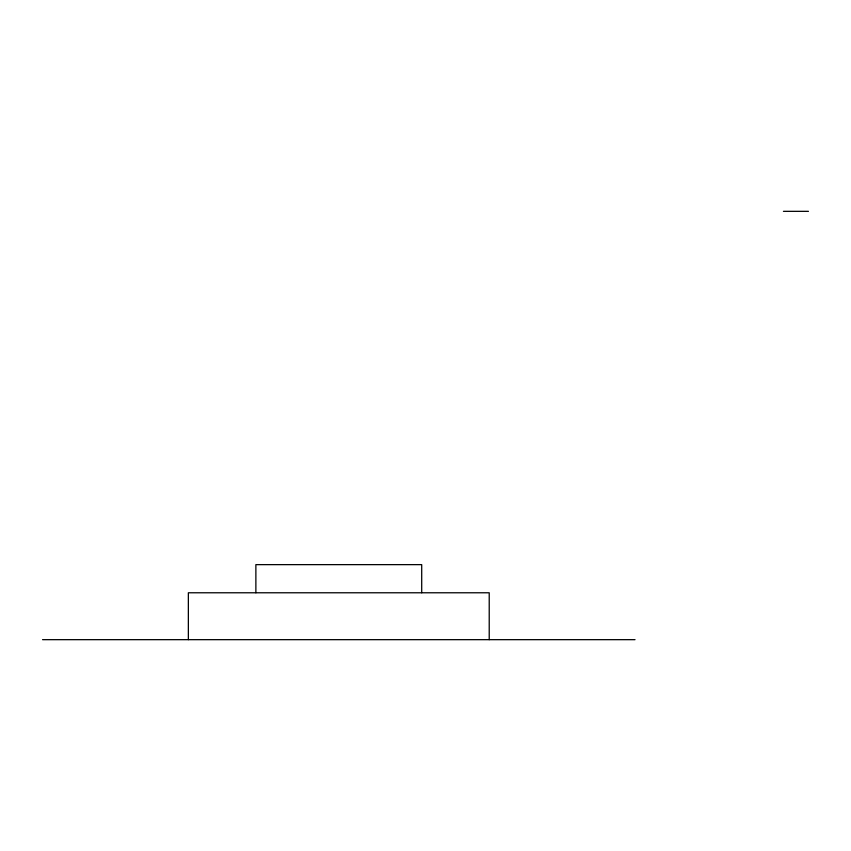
<?xml version="1.0" encoding="UTF-8"?>
<svg xmlns="http://www.w3.org/2000/svg" width="851" height="851" viewBox="0 0 851 851"><rect width="100%" height="100%" fill="white"/><g stroke="black" fill="none" stroke-linecap="round" stroke-linejoin="round"><path stroke-width="1.28" d="M783.441 211.335L808.45 211.335M42.55 639.665L635.027 639.665M489.219 639.665L489.219 592.775L188.358 592.775L188.358 639.665M421.702 592.775L421.702 564.638L255.874 564.638L255.874 592.775"/></g></svg>
